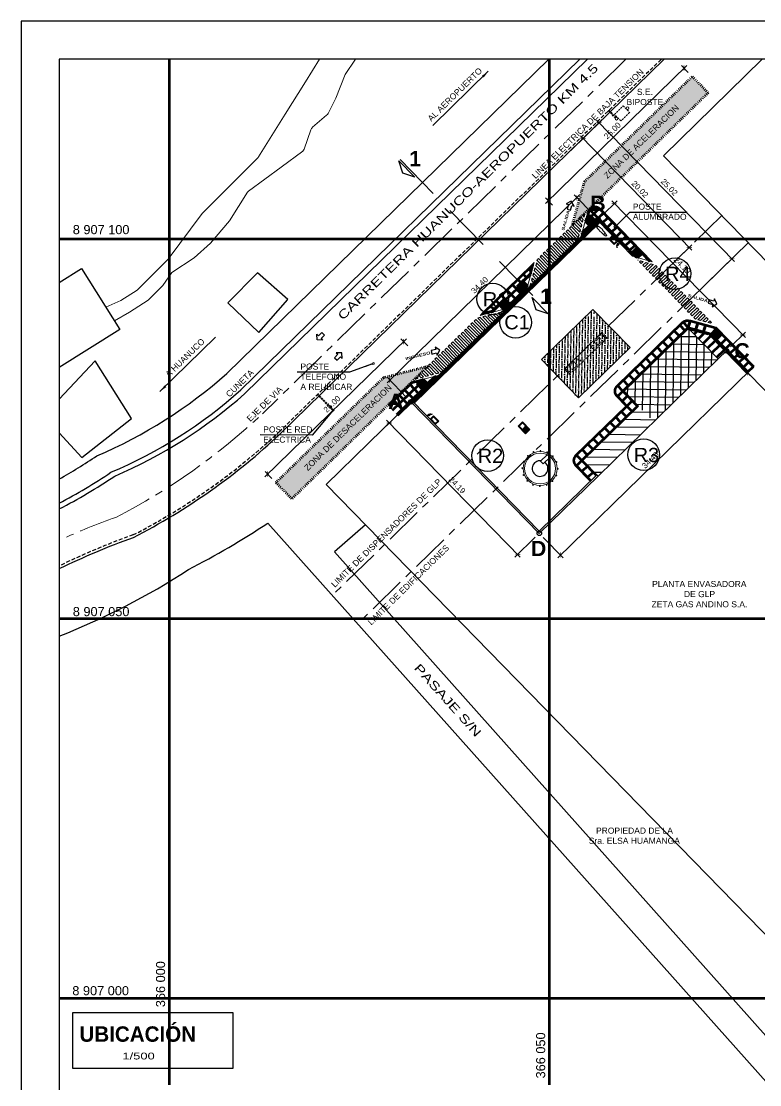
# Model space of a CAD drawing. Header units: millimetres. Extents: x 365981 to 366945, y 8906919 to 8907176.
# Drawn here: x 366303.7 to 366400.9, y 8906988.6 to 8907128.6 of the extents above; entities that cross this region are included whole.
import ezdxf
from ezdxf.enums import TextEntityAlignment as Align

# ---------------------------------------------------------------- set-up
doc = ezdxf.new("R2010")
doc.units = ezdxf.units.MM
for name, pattern in [('CENTER', [2, 1.25, -0.25, 0.25, -0.25]), ('DASHED2', [0.375, 0.25, -0.125]), ('DOT2', [3.175, 0, -3.175]), ('HIDDEN', [0.375, 0.25, -0.125])]:
    doc.linetypes.add(name, pattern=pattern)
for name, color, linetype, lineweight in [('005', 8, 'Continuous', 80), ('02', 2, 'Continuous', 20), ('MURO 2', 4, 'Continuous', 30), ('muro02', 3, 'Continuous', 18)]:
    doc.layers.add(name, color=color, linetype=linetype, lineweight=lineweight)
for name, color, linetype in [('01', 1, 'Continuous'), ('015', 40, 'Continuous'), ('02 texto', 2, 'Continuous'), ('03', 3, 'Continuous'), ('04', 4, 'Continuous'), ('AMBIENTES', 3, 'Continuous'), ('COTAS', 254, 'Continuous'), ('LOCKUP', 7, 'Continuous'), ('PROYECCIONES', 40, 'DASHED2'), ('VERTICES', 3, 'Continuous')]:
    doc.layers.add(name, color=color, linetype=linetype)
doc.styles.add('GRANDE', font='', dxfattribs={"height": 0.3})
doc.styles.add('ROMANS', font='arial.ttf', dxfattribs={"height": 0.2})
doc.styles.get("Standard").update_dxf_attribs({"font": 'arial.ttf'})
doc.styles.add('SUB-TITULOS', font='', dxfattribs={"width": 1.3, "height": 1.5})
doc.styles.add('SWIS721THBT', font='', dxfattribs={"height": 0.75})
doc.styles.add('TITLEINFO', font='arial.ttf', dxfattribs={"height": 0.2})
doc.styles.add('VERTICES', font='sanssb__.ttf')
doc.styles.get('GRANDE').set_extended_font_data('Copperplate Gothic Bold', bold=True)
doc.styles.get('SUB-TITULOS').set_extended_font_data('Arial', bold=True)
doc.styles.get('SWIS721THBT').set_extended_font_data('Swis721 Th BT')
doc.dimstyles.new('COTA UBIC', dxfattribs={"dimscale": 0.5, "dimtxt": 3, "dimasz": 1, "dimexe": 1, "dimexo": 1.5, "dimtad": 1, "dimzin": 4, "dimdsep": 46, "dimtxsty": 'SWIS721THBT', "dimblk1": 'ARCHTICK', "dimblk2": 'ARCHTICK', "dimsah": 1, "dimcen": 2.5, "dimdle": 1, "dimclrt": 3, "dimadec": 0, "dimazin": 0, "dimtfac": 1, "dimtmove": 2, "dimatfit": 0, "dimldrblk": 'ARCHTICK', "dimfxl": 1, "dimtolj": 1, "dimtzin": 0, "dimarcsym": 0})
doc.dimstyles.new('PARAPLANTA100', dxfattribs={"dimscale": 0.1, "dimtxt": 1.25, "dimasz": 1, "dimexe": 1, "dimexo": 1.5, "dimtad": 1, "dimzin": 4, "dimdsep": 46, "dimtxsty": 'ROMANS', "dimblk": 'ARCHTICK', "dimcen": 2.5, "dimdle": 1, "dimclrt": 2, "dimadec": 0, "dimazin": 0, "dimtfac": 1, "dimtmove": 2, "dimatfit": 3, "dimldrblk": 'ARCHTICK', "dimfxl": 1, "dimtolj": 1, "dimtzin": 0, "dimarcsym": 0})
doc.dimstyles.get("Standard").update_dxf_attribs({"dimtxt": 0.18, "dimasz": 0.18, "dimexe": 0.18, "dimexo": 0.0625, "dimgap": 0.09, "dimtad": 0, "dimtih": 1, "dimtoh": 1, "dimdec": 4, "dimzin": 0, "dimdsep": 46, "dimtxsty": 'Standard', "dimcen": 0.09, "dimadec": 0, "dimazin": 0, "dimtfac": 1, "dimtdec": 4, "dimtofl": 0, "dimtmove": 0, "dimatfit": 3, "dimfxl": 1, "dimtolj": 1, "dimtzin": 0, "dimarcsym": 0})
pattern_1 = [(37.5, (139494.54544, 722722.1567), (-0.015748339527, 0.481705942253), [0, -0.38, 0, -0.425, 0, -0.40625]), (7.5, (139494.54544, 722722.1567), (0.442444176317, 0.705536516307), [0, -0.205, 0, -0.3425, 0, -0.13125]), (327.5, (139494.23794, 722722.1567), (0.778535465438, 0.001414763384), [0, -0.125, 0, -0.45, 0, -0.5875]), (317.5, (139494.23794, 722722.1567), (0.751531651143, 0.219418891234), [0, -0.0625, 0, -0.295, 0, -0.3375])]

# ---------------------------------------------------------------- blocks, each defined once
blk = doc.blocks.new('_ArchTick')
at = {"color": 0, "linetype": 'ByBlock', "const_width": 0.15}
blk.add_lwpolyline([(-0.5, -0.5), (0.5, 0.5)], dxfattribs=at)
blk = doc.blocks.new('*D46')
at = {"layer": 'COTAS', "color": 0, "lineweight": -2, "ltscale": 2, "transparency": 16777216}
for p, q in [((366376.02, 8907111.61), (366378, 8907113.54)), ((366391.97, 8907098.51), (366377.29, 8907113.55)), ((366390, 8907097.28), (366391.98, 8907099.21))]:
    blk.add_line(p, q, dxfattribs=at)
at = {"layer": 'Defpoints', "color": 0, "ltscale": 2, "transparency": 16777216}
for p in [(366377.64, 8907113.2), (366375.48, 8907111.09), (366389.46, 8907096.76)]:
    blk.add_point(p, dxfattribs=at)
at = {"layer": 'COTAS', "color": 0, "lineweight": -2, "ltscale": 2, "transparency": 16777216, "xscale": 0.5, "yscale": 0.5, "zscale": 0.5}
for p, rotation in [((366377.64, 8907113.2), 134.2896569517752), ((366391.62, 8907098.87), 314.2896569517752)]:
    blk.add_blockref('_ArchTick', p, dxfattribs=dict(at, rotation=rotation))
at = {"layer": 'COTAS', "color": 3, "ltscale": 2, "transparency": 16777216, "insert": (366385.13, 8907106.51), "char_height": 0.75, "attachment_point": 5, "rotation": 314.2897, "style": 'SWIS721THBT'}
blk.add_mtext('\\A1;20.02', dxfattribs=at)
blk = doc.blocks.new('*D39')
at = {"layer": 'COTAS', "color": 0, "lineweight": -2, "ltscale": 2, "transparency": 16777216}
for p, q in [((366376.02, 8907111.61), (366380.12, 8907115.61)), ((366397.58, 8907096.99), (366379.41, 8907115.62)), ((366393.49, 8907093.7), (366397.59, 8907097.7))]:
    blk.add_line(p, q, dxfattribs=at)
at = {"layer": 'Defpoints', "color": 0, "ltscale": 2, "transparency": 16777216}
for p in [(366379.76, 8907115.26), (366375.48, 8907111.09), (366392.95, 8907093.18)]:
    blk.add_point(p, dxfattribs=at)
at = {"layer": 'COTAS', "color": 0, "lineweight": -2, "ltscale": 2, "transparency": 16777216, "xscale": 0.5, "yscale": 0.5, "zscale": 0.5}
for p, rotation in [((366379.76, 8907115.26), 134.289656952135), ((366397.23, 8907097.35), 314.289656952135)]:
    blk.add_blockref('_ArchTick', p, dxfattribs=dict(at, rotation=rotation))
at = {"layer": 'COTAS', "color": 3, "ltscale": 2, "transparency": 16777216, "insert": (366388.99, 8907106.78), "char_height": 0.75, "attachment_point": 5, "rotation": 314.2897, "style": 'SWIS721THBT'}
blk.add_mtext('\\A1;25.02', dxfattribs=at)
blk = doc.blocks.new('*D40')
at = {"layer": 'COTAS', "color": 0, "lineweight": -2, "ltscale": 2, "transparency": 16777216}
for p, q in [((366372.68, 8907104.65), (366391.29, 8907122.81)), ((366391.49, 8907121.88), (366390.58, 8907122.82)), ((366373.6, 8907104.43), (366372.69, 8907105.36))]:
    blk.add_line(p, q, dxfattribs=at)
at = {"layer": 'Defpoints', "color": 0, "ltscale": 2, "transparency": 16777216}
for p in [(366390.93, 8907122.46), (366392.01, 8907121.35), (366374.12, 8907103.89)]:
    blk.add_point(p, dxfattribs=at)
at = {"layer": 'COTAS', "color": 0, "lineweight": -2, "ltscale": 2, "transparency": 16777216, "xscale": 0.5, "yscale": 0.5, "zscale": 0.5}
for p, rotation in [((366390.93, 8907122.46), 44.28965695500136), ((366373.03, 8907105), 224.2896569550014)]:
    blk.add_blockref('_ArchTick', p, dxfattribs=dict(at, rotation=rotation))
at = {"layer": 'COTAS', "color": 3, "ltscale": 2, "transparency": 16777216, "insert": (366381.5, 8907114.22), "char_height": 0.75, "attachment_point": 5, "rotation": 44.2897, "style": 'SWIS721THBT'}
blk.add_mtext('\\A1;25.00', dxfattribs=at)
blk = doc.blocks.new('*D41')
at = {"layer": 'COTAS', "color": 0, "lineweight": -2, "ltscale": 2, "transparency": 16777216}
for p, q in [((366335.78, 8907068.66), (366354.39, 8907086.81)), ((366354.59, 8907085.89), (366353.68, 8907086.82)), ((366336.7, 8907068.43), (366335.79, 8907069.36))]:
    blk.add_line(p, q, dxfattribs=at)
at = {"layer": 'Defpoints', "color": 0, "ltscale": 2, "transparency": 16777216}
for p in [(366354.03, 8907086.46), (366355.12, 8907085.35), (366337.22, 8907067.89)]:
    blk.add_point(p, dxfattribs=at)
at = {"layer": 'COTAS', "color": 0, "lineweight": -2, "ltscale": 2, "transparency": 16777216, "xscale": 0.5, "yscale": 0.5, "zscale": 0.5}
for p, rotation in [((366354.03, 8907086.46), 44.28965695500136), ((366336.14, 8907069.01), 224.2896569550014)]:
    blk.add_blockref('_ArchTick', p, dxfattribs=dict(at, rotation=rotation))
at = {"layer": 'COTAS', "color": 3, "ltscale": 2, "transparency": 16777216, "insert": (366344.6, 8907078.23), "char_height": 0.75, "attachment_point": 5, "rotation": 44.2897, "style": 'SWIS721THBT'}
blk.add_mtext('\\A1;25.00', dxfattribs=at)
blk = doc.blocks.new('TRANSFEREGLP')
at = {"layer": '01'}
for p, q in [((0.65, 0.3), (0.65, -0.3)), ((0.67, 0.3), (0.67, -0.3)), ((0.7, 0.3), (0.7, -0.3)), ((0.72, 0.3), (0.72, -0.3)), ((0.75, 0.3), (0.75, -0.3)), ((0.78, 0.3), (0.78, -0.3)), ((0.8, 0.3), (0.8, -0.3)), ((0.83, 0.3), (0.83, -0.3)), ((0.85, 0.3), (0.85, -0.3)), ((0.88, 0.3), (0.88, -0.3)), ((0.9, 0.3), (0.9, -0.3)), ((0.93, 0.3), (0.93, -0.3)), ((0.95, 0.3), (0.95, -0.3)), ((0.98, 0.3), (0.98, -0.3)), ((1, 0.3), (1, -0.3)), ((1.03, 0.3), (1.03, -0.3)), ((1.05, 0.3), (1.05, -0.3)), ((1.08, 0.3), (1.08, -0.3)), ((1.1, 0.3), (1.1, -0.3)), ((1.13, 0.3), (1.13, -0.3)), ((1.15, 0.3), (1.15, -0.3)), ((1.18, 0.3), (1.18, -0.3)), ((1.2, 0.3), (1.2, -0.3)), ((1.23, 0.3), (1.23, -0.3))]:
    blk.add_line(p, q, dxfattribs=at)
for points in [[(1.35, 0.4), (-0.05, 0.4), (-0.05, -0.4), (1.35, -0.4)], [(1.3, 0.35), (0, 0.35), (0, -0.35), (1.3, -0.35)], [(1.25, 0.3), (0.05, 0.3), (0.05, -0.3), (1.25, -0.3)]]:
    blk.add_lwpolyline(points, close=True, dxfattribs=at)
blk = doc.blocks.new('*D42')
at = {"layer": 'COTAS', "color": 0, "lineweight": -2, "ltscale": 2, "transparency": 16777216}
for p, q in [((366351.84, 8907081.04), (366377.18, 8907105.76)), ((366379.09, 8907103.09), (366376.48, 8907105.77)), ((366354.47, 8907079.06), (366351.85, 8907081.75))]:
    blk.add_line(p, q, dxfattribs=at)
at = {"layer": 'Defpoints', "color": 0, "ltscale": 2, "transparency": 16777216}
for p in [(366376.82, 8907105.41), (366379.62, 8907102.55), (366354.99, 8907078.52)]:
    blk.add_point(p, dxfattribs=at)
at = {"layer": 'COTAS', "color": 0, "lineweight": -2, "ltscale": 2, "transparency": 16777216, "xscale": 0.5, "yscale": 0.5, "zscale": 0.5}
for p, rotation in [((366376.82, 8907105.41), 44.28965694932911), ((366352.2, 8907081.39), 224.2896569493291)]:
    blk.add_blockref('_ArchTick', p, dxfattribs=dict(at, rotation=rotation))
at = {"layer": 'COTAS', "color": 3, "ltscale": 2, "transparency": 16777216, "insert": (366364.03, 8907093.89), "char_height": 0.75, "attachment_point": 5, "rotation": 44.2897, "style": 'SWIS721THBT'}
blk.add_mtext('\\A1;34.40', dxfattribs=at)
blk = doc.blocks.new('*D43')
at = {"layer": 'COTAS', "color": 0, "lineweight": -2, "ltscale": 2, "transparency": 16777216}
for p, q in [((366380.15, 8907103.07), (366382.12, 8907104.99)), ((366381.42, 8907105), (366399.01, 8907086.97)), ((366397.05, 8907085.76), (366399.01, 8907087.68))]:
    blk.add_line(p, q, dxfattribs=at)
at = {"layer": 'Defpoints', "color": 0, "ltscale": 2, "transparency": 16777216}
for p in [(366379.62, 8907102.55), (366398.66, 8907087.33), (366396.51, 8907085.23)]:
    blk.add_point(p, dxfattribs=at)
at = {"layer": 'COTAS', "color": 0, "lineweight": -2, "ltscale": 2, "transparency": 16777216, "xscale": 0.5, "yscale": 0.5, "zscale": 0.5}
for p, rotation in [((366381.77, 8907104.64), 134.2896569620756), ((366398.66, 8907087.33), 314.2896569620756)]:
    blk.add_blockref('_ArchTick', p, dxfattribs=dict(at, rotation=rotation))
at = {"layer": 'COTAS', "color": 3, "ltscale": 2, "transparency": 16777216, "insert": (366390.7, 8907096.47), "char_height": 0.75, "attachment_point": 5, "rotation": 314.2897, "style": 'SWIS721THBT'}
blk.add_mtext('\\A1;24.19', dxfattribs=at)
blk = doc.blocks.new('*D44')
at = {"layer": 'COTAS', "color": 0, "lineweight": -2, "ltscale": 2, "transparency": 16777216}
for p, q in [((366354.45, 8907078), (366351.77, 8907075.38)), ((366351.78, 8907076.09), (366369.37, 8907058.06)), ((366371.35, 8907060.69), (366368.66, 8907058.07))]:
    blk.add_line(p, q, dxfattribs=at)
at = {"layer": 'Defpoints', "color": 0, "ltscale": 2, "transparency": 16777216}
for p in [(366354.99, 8907078.52), (366371.88, 8907061.21), (366369.02, 8907058.42)]:
    blk.add_point(p, dxfattribs=at)
at = {"layer": 'COTAS', "color": 0, "lineweight": -2, "ltscale": 2, "transparency": 16777216, "xscale": 0.5, "yscale": 0.5, "zscale": 0.5}
for p, rotation in [((366352.13, 8907075.73), 134.2896569435139), ((366369.02, 8907058.42), 314.2896569435139)]:
    blk.add_blockref('_ArchTick', p, dxfattribs=dict(at, rotation=rotation))
at = {"layer": 'COTAS', "color": 3, "ltscale": 2, "transparency": 16777216, "insert": (366361.07, 8907067.55), "char_height": 0.75, "attachment_point": 5, "rotation": 314.2897, "style": 'SWIS721THBT'}
blk.add_mtext('\\A1;24.19', dxfattribs=at)
blk = doc.blocks.new('*D45')
at = {"layer": 'COTAS', "color": 0, "lineweight": -2, "ltscale": 2, "transparency": 16777216}
for p, q in [((366397.03, 8907084.7), (366399.65, 8907082.01)), ((366374.32, 8907058), (366399.66, 8907082.72)), ((366372.41, 8907060.67), (366375.02, 8907057.99))]:
    blk.add_line(p, q, dxfattribs=at)
at = {"layer": 'Defpoints', "color": 0, "ltscale": 2, "transparency": 16777216}
for p in [(366396.51, 8907085.23), (366399.3, 8907082.37), (366371.88, 8907061.21)]:
    blk.add_point(p, dxfattribs=at)
at = {"layer": 'COTAS', "color": 0, "lineweight": -2, "ltscale": 2, "transparency": 16777216, "xscale": 0.5, "yscale": 0.5, "zscale": 0.5}
for p, rotation in [((366399.3, 8907082.37), 44.28965695100803), ((366374.68, 8907058.35), 224.2896569510081)]:
    blk.add_blockref('_ArchTick', p, dxfattribs=dict(at, rotation=rotation))
at = {"layer": 'COTAS', "color": 3, "ltscale": 2, "transparency": 16777216, "insert": (366386.51, 8907070.85), "char_height": 0.75, "attachment_point": 5, "rotation": 44.2897, "style": 'SWIS721THBT'}
blk.add_mtext('\\A1;34.40', dxfattribs=at)

msp = doc.modelspace()

# ---------------------------------------------------------------- hatches: boundary and pattern name
at = {"layer": '005', "ltscale": 2}
h = msp.add_hatch(dxfattribs=at)
h.set_pattern_fill('AR-SAND', color=256, scale=0.25)
h.set_pattern_definition(pattern_1)
h.paths.add_polyline_path([(366394.109, 8907119.2), (366392.014, 8907121.347), (366377.838, 8907107.518), (366376.214, 8907101.742)])
at = {"layer": '005'}
h = msp.add_hatch(dxfattribs=at)
h.set_pattern_fill('_USER', color=256, scale=0.2, angle=-45.71034, pattern_type=0)
h.set_pattern_definition([(314.289657, (367736.45328, 8907846.1163), (0.14316376, 0.139657215), [])])
h.paths.add_polyline_path([(366379.755, 8907102.194), (366379.615, 8907102.337), (366355.238, 8907078.557), (366355.378, 8907078.414)])
at = {"layer": '005', "ltscale": 2}
h = msp.add_hatch(dxfattribs=at)
h.set_pattern_fill('AR-SAND', color=256, scale=0.25)
h.set_pattern_definition(pattern_1)
h.paths.add_polyline_path([(366357.21, 8907083.205), (366351.396, 8907081.724), (366337.22, 8907067.895), (366339.315, 8907065.747)])
at = {"layer": '015', "ltscale": 4}
h = msp.add_hatch(dxfattribs=at)
h.set_pattern_fill('ANSI36', color=256, scale=3, angle=224.03876, style=0)
h.set_pattern_definition([(269.0387633063, (5892566.4179, 2865492.42896), (0.363938005065, -0.662448632703), [0.9375, -0.1875, 0, -0.1875])])
h.paths.add_polyline_path([(366378.935, 8907090.678), (366372.142, 8907084.11), (366377.008, 8907079.078), (366383.801, 8907085.646)])
at = {"layer": '015', "ltscale": 2}
h = msp.add_hatch(dxfattribs=at)
h.set_pattern_fill('_USER', color=256, angle=179.28966, pattern_type=0)
h.set_pattern_definition([(179.28965695, (5918655.1715, 2889865.4476), (-0.01239750743, -0.99992314795), [])])
h.paths.add_polyline_path([(366395.436, 8907084.186), (366391.525, 8907088.194), (366383.04, 8907079.916), (366384.96, 8907077.948), (366377.623, 8907070.79), (366379.613, 8907068.75)])
h = msp.add_hatch(dxfattribs=at)
h.set_pattern_fill('_USER', color=256, angle=89.28966, pattern_type=0)
h.set_pattern_definition([(89.28965695, (139493.589, 722734.6785), (-0.99992314795, 0.01239750743), [])])
h.paths.add_polyline_path([(366383.04, 8907079.916), (366386.95, 8907075.908), (366395.436, 8907084.186), (366391.525, 8907088.194)])

# ---------------------------------------------------------------- linework, layer by layer
at = {"color": 2}
msp.add_lwpolyline([(366600.707, 8907128.622), (366303.707, 8907128.622), (366303.707, 8906918.622), (366600.707, 8906918.622)], close=True, dxfattribs=at)
at = {"color": 5}
msp.add_lwpolyline([(366595.707, 8907123.622), (366308.707, 8907123.622), (366308.707, 8906923.622), (366595.707, 8906923.622)], close=True, dxfattribs=at)
at = {"layer": '005', "color": 8}
for p, q in [((366323.179, 8907123.622), (366323.179, 8906988.622)), ((366373.179, 8907123.622), (366373.179, 8906988.622)), ((366308.707, 8907100), (366510.318, 8907100)), ((366308.707, 8907050), (366510.318, 8907050)), ((366308.707, 8907000), (366510.318, 8907000))]:
    msp.add_line(p, q, dxfattribs=at)
at = {"layer": '005'}
for p, q in [((366379.62, 8907102.69), (366378.503, 8907103.836)), ((366377.928, 8907102.297), (366378.574, 8907103.067)), ((366378.574, 8907103.067), (366377.982, 8907102.49)), ((366378.644, 8907101.85), (366378.057, 8907102.451)), ((366378.722, 8907101.912), (366378.122, 8907102.528)), ((366378.801, 8907101.975), (366378.186, 8907102.605)), ((366378.313, 8907102.813), (366378.207, 8907102.921)), ((366378.879, 8907102.038), (366378.251, 8907102.682)), ((366378.958, 8907102.1), (366378.316, 8907102.759)), ((366379.036, 8907102.163), (366378.38, 8907102.836)), ((366379.115, 8907102.226), (366378.445, 8907102.913)), ((366379.194, 8907102.288), (366378.509, 8907102.99)), ((366379.272, 8907102.351), (366378.574, 8907103.067)), ((366379.62, 8907102.69), (366380.336, 8907103.389)), ((366380.213, 8907102.082), (366380.929, 8907102.78)), ((366378.487, 8907101.724), (366377.495, 8907100.757)), ((366377.928, 8907102.297), (366378.487, 8907101.724)), ((366378.565, 8907101.787), (366377.993, 8907102.374)), ((366378.487, 8907101.724), (366379.272, 8907102.351)), ((366380.807, 8907101.473), (366381.523, 8907102.172)), ((366381.4, 8907100.865), (366382.116, 8907101.563)), ((366381.994, 8907100.256), (366382.71, 8907100.955)), ((366382.588, 8907099.648), (366383.303, 8907100.346)), ((366382.588, 8907099.648), (366383.303, 8907100.346)), ((366383.181, 8907099.04), (366383.897, 8907099.738)), ((366383.775, 8907098.431), (366384.49, 8907099.129)), ((366384.775, 8907098.838), (366384.059, 8907098.14)), ((366384.837, 8907098.76), (366384.136, 8907098.075)), ((366384.9, 8907098.681), (366384.213, 8907098.011)), ((366384.963, 8907098.602), (366384.29, 8907097.946)), ((366385.025, 8907098.524), (366384.367, 8907097.881)), ((366385.088, 8907098.445), (366384.444, 8907097.817)), ((366385.151, 8907098.367), (366384.521, 8907097.752)), ((366385.213, 8907098.288), (366384.598, 8907097.688)), ((366385.276, 8907098.21), (366384.675, 8907097.623)), ((366385.401, 8907098.053), (366384.775, 8907098.838)), ((366384.829, 8907097.494), (366384.059, 8907098.14)), ((366385.339, 8907098.131), (366384.752, 8907097.558)), ((366384.829, 8907097.494), (366385.401, 8907098.053)), ((366385.404, 8907098.05), (366386.372, 8907097.058)), ((366368.992, 8907093.72), (366370.824, 8907095.507)), ((366370.781, 8907095.725), (366370.492, 8907096.021)), ((366369.778, 8907094.347), (366368.992, 8907093.72)), ((366369.479, 8907094.195), (366369.06, 8907094.625)), ((366370.013, 8907093.389), (366369.385, 8907094.033)), ((366370.078, 8907093.466), (366369.464, 8907094.096)), ((366370.143, 8907093.543), (366369.542, 8907094.159)), ((366370.207, 8907093.62), (366369.621, 8907094.221)), ((366370.272, 8907093.697), (366369.699, 8907094.284)), ((366370.195, 8907094.893), (366369.776, 8907095.323)), ((366369.778, 8907094.347), (366370.77, 8907095.314)), ((366369.778, 8907094.347), (366370.336, 8907093.774)), ((366368.746, 8907092.083), (366367.629, 8907093.228)), ((366369.462, 8907092.781), (366368.345, 8907093.926)), ((366369.69, 8907093.004), (366368.992, 8907093.72)), ((366369.755, 8907093.081), (366369.071, 8907093.783)), ((366369.82, 8907093.158), (366369.149, 8907093.845)), ((366369.884, 8907093.235), (366369.228, 8907093.908)), ((366369.949, 8907093.312), (366369.306, 8907093.971)), ((366370.336, 8907093.774), (366369.69, 8907093.004)), ((366367.271, 8907092.04), (366365.439, 8907090.254)), ((366366.625, 8907091.271), (366365.633, 8907090.303)), ((366366.616, 8907091.402), (366366.197, 8907091.831)), ((366366.625, 8907091.271), (366367.271, 8907092.04)), ((366366.625, 8907091.271), (366367.183, 8907090.698)), ((366367.262, 8907090.761), (366366.689, 8907091.348)), ((366367.34, 8907090.823), (366366.754, 8907091.425)), ((366367.419, 8907090.886), (366366.818, 8907091.502)), ((366367.497, 8907090.949), (366366.883, 8907091.579)), ((366368.03, 8907091.384), (366366.913, 8907092.53)), ((366367.576, 8907091.011), (366366.948, 8907091.656)), ((366367.655, 8907091.074), (366367.012, 8907091.733)), ((366367.733, 8907091.137), (366367.077, 8907091.81)), ((366367.812, 8907091.199), (366367.141, 8907091.887)), ((366367.183, 8907090.698), (366367.969, 8907091.325)), ((366367.89, 8907091.262), (366367.206, 8907091.963)), ((366367.969, 8907091.325), (366367.271, 8907092.04)), ((366365.9, 8907090.704), (366365.481, 8907091.133)), ((366391.066, 8907087.886), (366390.368, 8907088.602)), ((366391.497, 8907088.306), (366390.799, 8907089.022)), ((366391.497, 8907088.306), (366391.752, 8907089.199)), ((366391.752, 8907089.199), (366391.497, 8907088.306)), ((366392.495, 8907088.024), (366392.75, 8907088.916)), ((366392.75, 8907088.916), (366392.495, 8907088.024)), ((366393.493, 8907087.742), (366393.748, 8907088.634)), ((366393.748, 8907088.634), (366393.493, 8907087.742)), ((366389.581, 8907086.437), (366388.883, 8907087.153)), ((366390.323, 8907087.161), (366389.625, 8907087.877)), ((366391.497, 8907088.306), (366394.471, 8907087.466)), ((366391.525, 8907088.194), (366391.525, 8907088.194)), ((366391.525, 8907088.194), (366394.129, 8907087.458)), ((366391.669, 8907088.047), (366391.754, 8907088.13)), ((366392.262, 8907087.439), (366392.697, 8907087.863)), ((366392.856, 8907086.83), (366393.641, 8907087.596)), ((366393.45, 8907086.222), (366394.416, 8907087.165)), ((366395.134, 8907088.075), (366394.49, 8907087.447)), ((366394.562, 8907087.516), (366395.188, 8907086.731)), ((366394.624, 8907087.438), (366395.211, 8907088.01)), ((366394.687, 8907087.359), (366395.288, 8907087.946)), ((366394.75, 8907087.281), (366395.365, 8907087.881)), ((366394.812, 8907087.202), (366395.442, 8907087.817)), ((366394.875, 8907087.124), (366395.519, 8907087.752)), ((366395.134, 8907088.075), (366394.909, 8907088.306)), ((366394.938, 8907087.045), (366395.596, 8907087.687)), ((366395, 8907086.966), (366395.673, 8907087.623)), ((366395.063, 8907086.888), (366395.75, 8907087.558)), ((366395.126, 8907086.809), (366395.827, 8907087.494)), ((366395.134, 8907088.075), (366395.904, 8907087.429)), ((366395.188, 8907086.731), (366395.904, 8907087.429)), ((366388.096, 8907084.988), (366387.398, 8907085.704)), ((366388.838, 8907085.713), (366388.14, 8907086.429)), ((366394.043, 8907085.613), (366395.009, 8907086.556)), ((366394.637, 8907085.005), (366395.603, 8907085.948)), ((366395.782, 8907086.122), (366396.498, 8907086.821)), ((366396.376, 8907085.514), (366397.091, 8907086.212)), ((366396.969, 8907084.905), (366397.685, 8907085.604)), ((366386.611, 8907083.54), (366385.913, 8907084.256)), ((366387.353, 8907084.264), (366386.655, 8907084.98)), ((366395.23, 8907084.397), (366396.197, 8907085.339)), ((366397.563, 8907084.297), (366398.278, 8907084.995)), ((366398.156, 8907083.688), (366398.872, 8907084.387)), ((366385.126, 8907082.091), (366384.427, 8907082.807)), ((366385.868, 8907082.815), (366385.17, 8907083.531)), ((366398.75, 8907083.08), (366399.466, 8907083.778)), ((366399.343, 8907082.472), (366400.059, 8907083.17)), ((366356.613, 8907081.505), (366355.828, 8907080.878)), ((366355.828, 8907080.878), (366356.42, 8907081.455)), ((366357.107, 8907080.855), (366356.535, 8907081.442)), ((366356.613, 8907081.505), (366357.172, 8907080.932)), ((366356.82, 8907080.449), (366358.18, 8907081.775)), ((366357.172, 8907080.932), (366358.164, 8907081.9)), ((366384.383, 8907081.367), (366383.685, 8907082.083)), ((366355.275, 8907078.942), (366354.158, 8907080.087)), ((366355.991, 8907079.64), (366354.873, 8907080.785)), ((366356.526, 8907080.162), (366355.828, 8907080.878)), ((366356.008, 8907081.054), (366355.857, 8907081.209)), ((366356.591, 8907080.239), (366355.906, 8907080.941)), ((366356.655, 8907080.316), (366355.985, 8907081.003)), ((366356.72, 8907080.393), (366356.063, 8907081.066)), ((366356.784, 8907080.47), (366356.142, 8907081.129)), ((366356.849, 8907080.547), (366356.221, 8907081.191)), ((366356.914, 8907080.624), (366356.299, 8907081.254)), ((366356.978, 8907080.701), (366356.378, 8907081.317)), ((366357.043, 8907080.778), (366356.456, 8907081.379)), ((366357.172, 8907080.932), (366356.526, 8907080.162)), ((366382.898, 8907079.918), (366382.2, 8907080.634)), ((366383.641, 8907080.642), (366382.942, 8907081.358)), ((366353.843, 8907077.545), (366352.726, 8907078.69)), ((366354.559, 8907078.243), (366353.442, 8907079.389)), ((366382.898, 8907079.918), (366382.182, 8907079.22)), ((366383.509, 8907079.292), (366382.793, 8907078.593)), ((366384.12, 8907078.665), (366383.404, 8907077.967)), ((366383.367, 8907076.534), (366382.669, 8907077.249)), ((366384.103, 8907077.251), (366383.404, 8907077.967)), ((366381.896, 8907075.098), (366381.197, 8907075.814)), ((366382.631, 8907075.816), (366381.933, 8907076.532)), ((366381.16, 8907074.381), (366380.462, 8907075.096)), ((366379.688, 8907072.945), (366378.99, 8907073.661)), ((366380.424, 8907073.663), (366379.726, 8907074.379)), ((366378.217, 8907071.51), (366377.519, 8907072.226)), ((366378.953, 8907072.227), (366378.254, 8907072.943)), ((366377.481, 8907070.792), (366376.765, 8907070.094)), ((366377.481, 8907070.792), (366376.783, 8907071.508)), ((366378.219, 8907070.036), (366377.503, 8907069.338)), ((366378.957, 8907069.28), (366378.241, 8907068.582))]:
    msp.add_line(p, q, dxfattribs=at)
at = {"layer": '005', "linetype": 'DOT2', "ltscale": 0.05}
for points in [[(366392.014, 8907121.347), (366394.109, 8907119.2), (366376.214, 8907101.742), (366377.838, 8907107.518), (366392.014, 8907121.347)], [(366337.22, 8907067.895), (366351.396, 8907081.724), (366357.21, 8907083.205), (366339.315, 8907065.747), (366337.22, 8907067.895)]]:
    msp.add_lwpolyline(points, dxfattribs=at)
at = {"layer": '005'}
for points in [[(366386.564, 8907097.003), (366379.847, 8907103.89, 0.4142136), (366378.574, 8907103.905), (366378.45, 8907103.784), (366378.125, 8907102.629)], [(366378.686, 8907068.125), (366376.696, 8907070.165, -0.4142136), (366376.711, 8907071.438), (366383.404, 8907077.967), (366382.113, 8907079.291, -0.4142136), (366382.128, 8907080.564), (366390.698, 8907088.924, -0.2682782), (366391.765, 8907089.195), (366395.102, 8907088.252), (366400.09, 8907083.138)]]:
    msp.add_lwpolyline(points, format="xyb", dxfattribs=at)
for points in [[(366378.714, 8907102.924), (366379.777, 8907103.961)], [(366377.441, 8907100.564), (366379.62, 8907102.69), (366384.636, 8907097.548)], [(366365.582, 8907090.393), (366364.419, 8907090.097), (366371.006, 8907096.522), (366370.681, 8907095.367)], [(366367.41, 8907091.897), (366369.132, 8907093.577)], [(366370.282, 8907093.581), (366367.63, 8907090.994)], [(366391.497, 8907088.306), (366382.898, 8907079.918), (366384.818, 8907077.95), (366377.481, 8907070.792), (366379.402, 8907068.824)], [(366399.374, 8907082.44), (366394.471, 8907087.466)], [(366353.131, 8907076.85), (366358.358, 8907081.949)], [(366356.276, 8907081.316), (366355.114, 8907081.019), (366352.014, 8907077.996)], [(366352.572, 8907077.423), (366355.967, 8907080.735)]]:
    msp.add_lwpolyline(points, dxfattribs=at)
msp.add_lwpolyline([(366355.378, 8907078.414), (366379.755, 8907102.194), (366379.615, 8907102.337), (366355.238, 8907078.557)], close=True, dxfattribs=at)
at = {"layer": '015', "linetype": 'HIDDEN', "ltscale": 2}
msp.add_line((366387.91, 8907123.602), (366337.71, 8907074.631), dxfattribs=at)
at = {"layer": '015', "linetype": 'HIDDEN'}
for points in [[(366381.903, 8907115.881), (366380.973, 8907116.835), (366381.045, 8907116.905), (366381.976, 8907115.952)], [(366344.624, 8907077.471), (366342.672, 8907079.472), (366342.745, 8907079.543), (366344.697, 8907077.542)]]:
    msp.add_lwpolyline(points, dxfattribs=at)
msp.add_lwpolyline([(366382.619, 8907115.506), (366381.781, 8907116.365), (366382.926, 8907117.483), (366383.764, 8907116.624)], close=True, dxfattribs=at)
at = {"layer": '015'}
for points in [[(366377.395, 8907101.509), (366377.488, 8907101.842), (366376.917, 8907102.428), (366376.702, 8907102.219)], [(366377.582, 8907102.176), (366377.676, 8907102.509), (366377.346, 8907102.847), (366377.132, 8907102.638)], [(366377.77, 8907102.843), (366377.864, 8907103.176), (366377.776, 8907103.266), (366377.561, 8907103.057)], [(366376.671, 8907099.673), (366376.885, 8907099.883), (366375.628, 8907101.171), (366375.414, 8907100.962)], [(366377.019, 8907100.175), (366377.113, 8907100.509), (366376.058, 8907101.59), (366375.843, 8907101.381)], [(366377.207, 8907100.842), (366377.301, 8907101.176), (366376.487, 8907102.009), (366376.273, 8907101.8)], [(366375.382, 8907098.417), (366375.597, 8907098.626), (366374.34, 8907099.915), (366374.125, 8907099.705)], [(366375.812, 8907098.836), (366376.026, 8907099.045), (366374.769, 8907100.334), (366374.555, 8907100.124)], [(366376.241, 8907099.255), (366376.456, 8907099.464), (366375.199, 8907100.752), (366374.984, 8907100.543)], [(366373.664, 8907096.741), (366373.879, 8907096.95), (366372.622, 8907098.239), (366372.407, 8907098.029)], [(366374.094, 8907097.16), (366374.308, 8907097.369), (366373.051, 8907098.658), (366372.837, 8907098.448)], [(366374.523, 8907097.579), (366374.738, 8907097.788), (366373.481, 8907099.077), (366373.266, 8907098.867)], [(366374.953, 8907097.998), (366375.167, 8907098.207), (366373.91, 8907099.496), (366373.696, 8907099.286)], [(366372.376, 8907095.484), (366372.59, 8907095.693), (366371.502, 8907096.809), (366371.408, 8907096.476)], [(366373.235, 8907096.322), (366373.449, 8907096.531), (366372.192, 8907097.82), (366371.978, 8907097.61)], [(366384.888, 8907097.165), (366384.879, 8907097.156), (366384.863, 8907097.172), (366384.863, 8907097.172)], [(366385.555, 8907096.977), (366385.298, 8907096.727), (366385.088, 8907096.941), (366385.221, 8907097.071)], [(366386.221, 8907096.789), (366385.717, 8907096.297), (366385.507, 8907096.512), (366385.888, 8907096.883)], [(366371.517, 8907094.646), (366371.731, 8907094.855), (366371.127, 8907095.475), (366371.033, 8907095.142)], [(366371.946, 8907095.065), (366372.161, 8907095.274), (366371.314, 8907096.142), (366371.22, 8907095.809)], [(366386.887, 8907096.6), (366386.136, 8907095.868), (366385.926, 8907096.082), (366386.554, 8907096.695)], [(366387.414, 8907096.276), (366386.555, 8907095.438), (366386.345, 8907095.653), (366387.204, 8907096.491)], [(366387.833, 8907095.846), (366386.974, 8907095.009), (366386.764, 8907095.223), (366387.623, 8907096.061)], [(366388.252, 8907095.417), (366387.393, 8907094.579), (366387.183, 8907094.794), (366388.042, 8907095.632)], [(366370.658, 8907093.808), (366370.872, 8907094.017), (366370.751, 8907094.141), (366370.658, 8907093.808)], [(366371.087, 8907094.227), (366371.302, 8907094.436), (366370.94, 8907094.807), (366370.845, 8907094.475)], [(366388.671, 8907094.988), (366387.812, 8907094.15), (366387.602, 8907094.364), (366388.461, 8907095.202)], [(366389.09, 8907094.558), (366388.231, 8907093.72), (366388.021, 8907093.935), (366388.88, 8907094.773)], [(366389.509, 8907094.129), (366388.65, 8907093.291), (366388.44, 8907093.505), (366389.299, 8907094.343)], [(366389.927, 8907093.699), (366389.068, 8907092.861), (366388.859, 8907093.076), (366389.718, 8907093.914)], [(366390.346, 8907093.27), (366389.487, 8907092.432), (366389.278, 8907092.646), (366390.137, 8907093.484)], [(366390.765, 8907092.84), (366389.906, 8907092.002), (366389.697, 8907092.217), (366390.556, 8907093.055)], [(366391.184, 8907092.411), (366390.325, 8907091.573), (366390.116, 8907091.787), (366390.975, 8907092.625)], [(366391.603, 8907091.981), (366390.744, 8907091.143), (366390.535, 8907091.358), (366391.394, 8907092.196)], [(366392.022, 8907091.552), (366391.163, 8907090.714), (366390.954, 8907090.928), (366391.813, 8907091.766)], [(366392.441, 8907091.122), (366391.582, 8907090.284), (366391.373, 8907090.499), (366392.232, 8907091.337)], [(366365.853, 8907089.121), (366366.068, 8907089.33), (366365.463, 8907089.95), (366365.127, 8907089.865)], [(366366.282, 8907089.54), (366366.497, 8907089.749), (366366.134, 8907090.121), (366365.799, 8907090.036)], [(366366.712, 8907089.959), (366366.927, 8907090.168), (366366.806, 8907090.292), (366366.47, 8907090.207)], [(366392.86, 8907090.693), (366392.001, 8907089.855), (366391.792, 8907090.069), (366392.651, 8907090.907)], [(366393.279, 8907090.263), (366392.42, 8907089.425), (366392.211, 8907089.64), (366393.07, 8907090.478)], [(366393.698, 8907089.834), (366393.087, 8907089.237), (366392.753, 8907089.331), (366393.489, 8907090.048)], [(366363.705, 8907087.026), (366363.92, 8907087.235), (366362.663, 8907088.524), (366362.449, 8907088.314)], [(366364.135, 8907087.445), (366364.35, 8907087.654), (366363.093, 8907088.943), (366362.878, 8907088.733)], [(366364.564, 8907087.864), (366364.779, 8907088.073), (366363.522, 8907089.362), (366363.308, 8907089.152)], [(366364.994, 8907088.283), (366365.209, 8907088.492), (366364.12, 8907089.608), (366363.784, 8907089.523)], [(366365.423, 8907088.702), (366365.638, 8907088.911), (366364.792, 8907089.779), (366364.456, 8907089.694)], [(366394.117, 8907089.404), (366393.753, 8907089.049), (366393.42, 8907089.143), (366393.908, 8907089.619)], [(366394.536, 8907088.975), (366394.419, 8907088.86), (366394.086, 8907088.954), (366394.327, 8907089.189)], [(366362.417, 8907085.769), (366362.632, 8907085.979), (366361.375, 8907087.267), (366361.16, 8907087.058)], [(366362.846, 8907086.188), (366363.061, 8907086.397), (366361.804, 8907087.686), (366361.59, 8907087.476)], [(366363.276, 8907086.607), (366363.491, 8907086.816), (366362.234, 8907088.105), (366362.019, 8907087.895)], [(366361.128, 8907084.512), (366361.343, 8907084.722), (366360.086, 8907086.01), (366359.872, 8907085.801)], [(366361.558, 8907084.931), (366361.773, 8907085.141), (366360.516, 8907086.429), (366360.301, 8907086.22)], [(366361.987, 8907085.35), (366362.202, 8907085.56), (366360.945, 8907086.848), (366360.731, 8907086.639)], [(366359.411, 8907082.836), (366359.625, 8907083.046), (366358.368, 8907084.334), (366358.154, 8907084.125)], [(366359.84, 8907083.255), (366360.055, 8907083.465), (366358.798, 8907084.753), (366358.583, 8907084.544)], [(366360.27, 8907083.674), (366360.484, 8907083.884), (366359.227, 8907085.172), (366359.013, 8907084.963)], [(366360.699, 8907084.093), (366360.914, 8907084.303), (366359.657, 8907085.591), (366359.442, 8907085.382)], [(366357.638, 8907082.075), (366357.974, 8907082.161), (366357.08, 8907083.077), (366356.865, 8907082.868)], [(366358.31, 8907082.246), (366358.645, 8907082.332), (366357.509, 8907083.496), (366357.295, 8907083.287)], [(366358.981, 8907082.417), (366359.196, 8907082.627), (366357.939, 8907083.915), (366357.724, 8907083.706)], [(366355.624, 8907081.562), (366355.96, 8907081.648), (366355.791, 8907081.82), (366355.577, 8907081.611)], [(366356.295, 8907081.733), (366356.631, 8907081.819), (366356.221, 8907082.239), (366356.006, 8907082.03)], [(366356.967, 8907081.904), (366357.303, 8907081.99), (366356.65, 8907082.658), (366356.436, 8907082.449)]]:
    msp.add_lwpolyline(points, close=True, dxfattribs=at)
msp.add_lwpolyline([(366372.805, 8907095.903), (366371.596, 8907097.143), (366371.632, 8907097.273), (366371.763, 8907097.401), (366373.02, 8907096.112), (366372.805, 8907095.903)], dxfattribs=at)
at = {"layer": '015', "linetype": 'HIDDEN', "ltscale": 2}
msp.add_lwpolyline([(366308.707, 8907056.916, -0.0272495), (366318.408, 8907060.994, 0.0705759), (366337.71, 8907074.631)], format="xyb", dxfattribs=at)
at = {"layer": '015', "ltscale": 0.02}
msp.add_lwpolyline([(366372.922, 8907071.551), (366372.061, 8907070.718), (366372.408, 8907070.358), (366373.342, 8907071.261, 0.0629154)], format="xyb", close=True, dxfattribs=at)
at = {"layer": '015'}
for centre in [(366382.242, 8907099.29), (366357.312, 8907076.786)]:
    msp.add_circle(centre, 0.1, dxfattribs=at)
at = {"layer": '015', "ltscale": 0.02}
msp.add_arc((366371.988, 8907069.743), 1.035, 82.94291, 52.37185, dxfattribs=at)
at = {"layer": '015'}
for points in [[(366382.242, 8907099.29), (366382.271, 8907099.099), (366382.059, 8907099.111), (366382.128, 8907098.843), (366382.064, 8907098.837)], [(366357.312, 8907076.786), (366357.501, 8907076.752), (366357.495, 8907076.964), (366357.761, 8907076.889), (366357.769, 8907076.952)]]:
    msp.add_spline(points, degree=3, dxfattribs=at)
at = {"layer": '02', "linetype": 'CENTER', "ltscale": 4}
for p, q in [((366383.283, 8907123.622), (366335.444, 8907076.954)), ((366395.903, 8907103.04), (366344.653, 8907053.045)), ((366399.394, 8907099.461), (366347.984, 8907049.31))]:
    msp.add_line(p, q, dxfattribs=at)
at = {"layer": '02'}
for p, q in [((366379.255, 8907101.775), (366379.355, 8907101.873)), ((366379.499, 8907101.525), (366379.255, 8907101.775)), ((366379.599, 8907101.622), (366379.355, 8907101.873)), ((366379.599, 8907101.622), (366379.499, 8907101.525)), ((366380.557, 8907100.741), (366380.357, 8907100.545)), ((366380.751, 8907100.441), (366380.651, 8907100.344))]:
    msp.add_line(p, q, dxfattribs=at)
for points in [[(366314.829, 8907090.974), (366316.812, 8907091.844), (366318.973, 8907093.241), (366323.042, 8907097.305), (366327.509, 8907103.316), (366334.817, 8907110.617, 0.0572648), (366334.931, 8907110.76), (366338.443, 8907116.398), (366341.1, 8907120.662), (366342.944, 8907123.622)], [(366315.959, 8907089.177), (366317.965, 8907090.309), (366320.396, 8907091.928), (366322.32, 8907093.85), (366323.535, 8907095.57), (366326.473, 8907097.493), (366328.6, 8907099.415), (366331.132, 8907102.349), (366333.496, 8907106.127, -0.0943766), (366333.623, 8907106.264), (366337.918, 8907109.431), (366340.759, 8907111.526, 0.1525601), (366340.936, 8907111.766), (366341.813, 8907114.33, -0.1339934), (366342.05, 8907114.678), (366343.894, 8907116.257, 0.0952231), (366344.082, 8907116.493), (366345.125, 8907118.482), (366346.341, 8907121.618), (366347.696, 8907123.622)], [(366384.443, 8907097.603), (366386.757, 8907096.949), (366379.918, 8907103.959, 0.4142136), (366378.504, 8907103.977), (366378.361, 8907103.837), (366377.386, 8907100.372), (366379.618, 8907102.549), (366384.443, 8907097.603)], [(366378.614, 8907068.055), (366376.624, 8907070.096, -0.4142136), (366376.642, 8907071.51), (366383.263, 8907077.969), (366382.041, 8907079.221, -0.4142136), (366382.058, 8907080.636), (366390.628, 8907088.995, -0.2682782), (366391.792, 8907089.291), (366395.155, 8907088.341), (366400.162, 8907083.208)]]:
    msp.add_lwpolyline(points, format="xyb", dxfattribs=at)
for points in [[(366384.154, 8907097.685), (366384.443, 8907097.603), (366379.618, 8907102.549), (366377.386, 8907100.372), (366377.305, 8907100.083), (366379.615, 8907102.337), (366384.154, 8907097.685)], [(366353.201, 8907076.779), (366358.552, 8907081.998), (366355.063, 8907081.11), (366351.944, 8907078.067)]]:
    msp.add_lwpolyline(points, dxfattribs=at)
for points in [[(366381.732, 8907099.233), (366382.199, 8907099.688), (366381.501, 8907100.404), (366381.034, 8907099.949)], [(366381.734, 8907099.374), (366382.058, 8907099.69), (366381.499, 8907100.263), (366381.175, 8907099.947)], [(366364.082, 8907089.908), (366371.203, 8907096.854), (366370.228, 8907093.389), (366367.571, 8907090.797)], [(366367.571, 8907090.797), (366370.228, 8907093.389), (366370.147, 8907093.1), (366367.862, 8907090.871)], [(366396.263, 8907085.272), (366396.37, 8907085.376), (366394.419, 8907087.377), (366394.129, 8907087.458)], [(366358.842, 8907082.072), (366355.238, 8907078.557), (366355.134, 8907078.664), (366358.552, 8907081.998)], [(366358.664, 8907075.979), (366358.197, 8907075.524), (366357.499, 8907076.24), (366357.965, 8907076.695)], [(366358.522, 8907075.981), (366358.199, 8907075.665), (366357.64, 8907076.238), (366357.964, 8907076.554)]]:
    msp.add_lwpolyline(points, close=True, dxfattribs=at)
at = {"layer": '02', "linetype": 'CENTER', "ltscale": 4}
msp.add_lwpolyline([(366308.836, 8907060.362, -0.0204), (366316.142, 8907063.316, 0.0705759), (366335.444, 8907076.954)], format="xyb", dxfattribs=at)
at = {"layer": '02', "ltscale": 0.02}
for centre, radius in [((366371.988, 8907069.743), 2.235), ((366371.988, 8907069.743), 2.035), ((366371.131, 8907071.915), 0.05), ((366372.027, 8907072.078), 0.05), ((366372.917, 8907071.885), 0.05), ((366369.846, 8907070.673), 0.05), ((366370.365, 8907071.421), 0.05), ((366373.666, 8907071.366), 0.05), ((366374.16, 8907070.6), 0.05), ((366369.653, 8907069.782), 0.05), ((366369.816, 8907068.886), 0.05), ((366374.13, 8907068.813), 0.05), ((366374.322, 8907069.704), 0.05), ((366370.309, 8907068.12), 0.05), ((366371.058, 8907067.601), 0.05), ((366371.949, 8907067.408), 0.05), ((366372.845, 8907067.571), 0.05), ((366373.611, 8907068.064), 0.05)]:
    msp.add_circle(centre, radius, dxfattribs=at)
at = {"layer": '02'}
for centre, start, end in [((366382.881, 8907103.915), 210.55045, 238.02886), ((366377.125, 8907098.301), 30.55045, 58.02886)]:
    msp.add_arc(centre, 4.21, start, end, dxfattribs=at)
at = {"layer": '03'}
for p, q in [((366330.746, 8907082.255), (366373.151, 8907123.622)), ((366377.233, 8907123.622), (366332.614, 8907080.096)), ((366378.235, 8907123.622), (366333.103, 8907079.595)), ((366388.331, 8907123.622), (366337.784, 8907074.313)), ((366388.331, 8907123.622), (366337.784, 8907074.313)), ((366396.402, 8907085.128), (366399.195, 8907082.265)), ((366396.51, 8907085.233), (366399.303, 8907082.37)), ((366354.987, 8907078.521), (366353.197, 8907076.775)), ((366354.99, 8907078.524), (366353.201, 8907076.779)), ((366355.095, 8907078.417), (366353.306, 8907076.671))]:
    msp.add_line(p, q, dxfattribs=at)
for points in [[(366436.17, 8907123.622), (366474.498, 8907077.065), (366456.543, 8907040.877), (366456.543, 8907040.877), (366412.441, 8907086.087), (366412.441, 8907086.087), (366412.441, 8907086.087), (366412.441, 8907086.087), (366388.208, 8907110.928), (366401.22, 8907123.622)], [(366308.707, 8907094.243), (366311.621, 8907096.076), (366316.664, 8907088.057), (366308.707, 8907083.024)], [(366308.707, 8907074.449), (366311.685, 8907071.175), (366318.199, 8907076.337), (366313.445, 8907083.941), (366308.707, 8907078.895)], [(366397.787, 8907083.923), (366449.447, 8907030.967), (366413.656, 8906996.053), (366343.827, 8907067.635), (366354.987, 8907078.521)], [(366379.613, 8907068.75), (366371.882, 8907061.209), (366354.99, 8907078.524), (366355.134, 8907078.664), (366371.886, 8907061.492), (366379.473, 8907068.893)], [(366336.16, 8907062.568), (366402.105, 8906988.622)], [(366349.022, 8907062.309), (366344.91, 8907058.767)], [(366344.91, 8907058.767), (366407.465, 8906988.622)]]:
    msp.add_lwpolyline(points, dxfattribs=at)
for points in [[(366376.072, 8907104.93), (366375.414, 8907104.593), (366375.706, 8907104.511), (366375.534, 8907103.902), (366375.994, 8907103.773), (366376.165, 8907104.381), (366376.457, 8907104.299)], [(366382.653, 8907099.223), (366382.76, 8907099.328), (366381.503, 8907100.616), (366381.396, 8907100.511)], [(366334.789, 8907095.485), (366330.91, 8907091.55), (366334.966, 8907087.629), (366338.783, 8907091.984), (366334.789, 8907095.485)], [(366395.269, 8907091.426), (366394.933, 8907092.085), (366394.85, 8907091.793), (366394.242, 8907091.967), (366394.111, 8907091.508), (366394.719, 8907091.334), (366394.636, 8907091.043)], [(366378.935, 8907090.678), (366372.171, 8907084.08), (366377.059, 8907079.069), (366383.823, 8907085.667)], [(366358.802, 8907085.313), (366358.181, 8907085.713), (366358.256, 8907085.42), (366357.643, 8907085.264), (366357.761, 8907084.801), (366358.374, 8907084.957), (366358.448, 8907084.664)], [(366396.51, 8907085.233), (366395.436, 8907084.186), (366395.296, 8907084.329), (366396.37, 8907085.376)], [(366310.485, 8906998.109), (366331.565, 8906998.109), (366331.565, 8906990.741), (366310.485, 8906990.741)]]:
    msp.add_lwpolyline(points, close=True, dxfattribs=at)
for points in [[(366308.707, 8907068.358, 0.0187615), (366313.642, 8907071.401, 0.0812182), (366330.746, 8907082.255)], [(366308.707, 8907065.176, 0.025656), (366315.511, 8907069.242, 0.0812182), (366332.614, 8907080.096)], [(366308.707, 8907064.418, 0.0274433), (366315.999, 8907068.741, 0.0812182), (366333.103, 8907079.595)], [(366308.707, 8907056.561, -0.0274645), (366318.483, 8907060.675, 0.0705759), (366337.784, 8907074.313)], [(366308.707, 8907047.685, 0.0513547), (366325.697, 8907056.439, 0.0279687), (366336.16, 8907062.568, 0.0279687)]]:
    msp.add_lwpolyline(points, format="xyb", dxfattribs=at)
msp.add_circle((366381.855, 8907101.573), 0.125, dxfattribs=at)
at = {"layer": '04', "linetype": 'HIDDEN', "ltscale": 25}
msp.add_line((366353.573, 8907110.416), (366373.255, 8907090.239), dxfattribs=at)
at = {"layer": '04', "ltscale": 2}
for points in [[(366353.394, 8907110.241), (366355.489, 8907108.094), (366353.905, 8907108.644), (366353.394, 8907110.241)], [(366370.956, 8907092.238), (366373.051, 8907090.091), (366371.467, 8907090.641), (366370.956, 8907092.238)], [(366395.436, 8907084.186), (366395.436, 8907084.186), (366395.436, 8907084.186), (366391.525, 8907088.194), (366383.04, 8907079.916), (366384.96, 8907077.948), (366377.623, 8907070.79), (366379.613, 8907068.75), (366395.436, 8907084.186)]]:
    msp.add_lwpolyline(points, dxfattribs=at)
at = {"layer": 'LOCKUP'}
for centre in [(366389.75, 8907095.398), (366365.763, 8907092.056), (366368.781, 8907088.978), (366365.098, 8907071.444), (366385.616, 8907071.558)]:
    msp.add_circle(centre, 2.079, dxfattribs=at)
at = {"layer": 'MURO 2'}
for points in [[(366342.634, 8907086.689), (366342.616, 8907087.428), (366342.827, 8907087.211), (366343.28, 8907087.652), (366343.613, 8907087.311), (366343.161, 8907086.869), (366343.372, 8907086.652)], [(366345.908, 8907084.958), (366345.17, 8907084.994), (366345.381, 8907084.778), (366344.929, 8907084.336), (366345.262, 8907083.995), (366345.715, 8907084.436), (366345.926, 8907084.219)]]:
    msp.add_lwpolyline(points, close=True, dxfattribs=at)
at = {"layer": 'muro02'}
for centre, radius in [((366383.488, 8907117.193), 0.175), ((366382.057, 8907115.796), 0.175), ((366350.043, 8907083.589), 0.125), ((366344.741, 8907077.424), 0.125)]:
    msp.add_circle(centre, radius, dxfattribs=at)
at = {"layer": 'PROYECCIONES', "ltscale": 0.5}
for p, q in [((366380.709, 8907086.891), (366380.081, 8907087.535)), ((366380.781, 8907086.961), (366380.152, 8907087.605)), ((366375.913, 8907082.213), (366375.285, 8907082.857)), ((366375.842, 8907082.143), (366375.213, 8907082.787))]:
    msp.add_line(p, q, dxfattribs=at)
msp.add_lwpolyline([(366376.378, 8907082.596), (366380.315, 8907086.437, 1), (366379.617, 8907087.152), (366375.68, 8907083.312, 1)], format="xyb", close=True, dxfattribs=at)
for points in [[(366380.175, 8907086.58), (366379.531, 8907085.951), (366379.112, 8907086.381), (366379.756, 8907087.009)], [(366379.085, 8907085.656), (366378.942, 8907085.517), (366378.663, 8907085.803), (366378.806, 8907085.943)], [(366377.332, 8907083.945), (366377.188, 8907083.806), (366376.909, 8907084.092), (366377.052, 8907084.232)], [(366376.882, 8907083.368), (366376.238, 8907082.739), (366375.819, 8907083.169), (366376.463, 8907083.797)]]:
    msp.add_lwpolyline(points, close=True, dxfattribs=at)
for centre in [(366380.117, 8907087.57), (366380.745, 8907086.926), (366375.249, 8907082.822), (366375.878, 8907082.178)]:
    msp.add_circle(centre, 0.05, dxfattribs=at)
at = {"layer": 'VERTICES', "color": 2}
for centre in [(366379.618, 8907102.549), (366396.51, 8907085.233), (366354.99, 8907078.524), (366371.882, 8907061.209)]:
    msp.add_circle(centre, 0.3, dxfattribs=at)

# ---------------------------------------------------------------- block references
at = {"layer": '01', "rotation": 314.2811504777499}
msp.add_blockref('TRANSFEREGLP', (366369.415, 8907075.566), dxfattribs=at)

# ---------------------------------------------------------------- texts
for s, p in [('8 907 100', (366317.944, 8907100.234)), ('8 907 050', (366317.944, 8907049.948)), ('8 907 000', (366317.882, 8907000.041))]:
    msp.add_text(s, height=1.2).set_placement(p, align=Align.BOTTOM_RIGHT)
for s, p in [('366 000', (366322.995, 8906998.831)), ('366 050', (366373.019, 8906989.453))]:
    msp.add_text(s, height=1.2, rotation=90).set_placement(p, align=Align.BOTTOM_LEFT)
at = {"layer": '02 texto', "color": 2, "ltscale": 0.015, "style": 'ROMANS', "width": 1.35}
msp.add_text('1/500', height=0.9, dxfattribs=at).set_placement((366317.022, 8906991.949))
at = {"layer": '02 texto', "ltscale": 0.015, "char_height": 0.8, "attachment_point": 1, "style": 'ROMANS'}
for s, insert, width, rotation in [('AL AEROPUERTO', (366357.106, 8907115.938), 9.85931, 44.5), ('LINEA ELECTRICA DE BAJA TENSION', (366370.826, 8907108.388), 21.10561, 44.5), ('ZONA DE ACELERACION', (366380.291, 8907108.409), 13.36876, 44.5), ('POSTE \\PALUMBRADO', (366384.192, 8907104.621), 6.44556, 360), ('A HUANUCO', (366322.582, 8907082.26), 6.84193, 44.5), ('POSTE\\PTELEFONO\\PA REUBICAR', (366340.443, 8907083.568), 7.47707, 360), ('CUNETA', (366330.544, 8907079.633), 4.83526, 44.5), ('EJE DE VIA', (366333.302, 8907076.418), 6.09943, 44.5), ('POSTE RED\\PELECTRICA', (366335.553, 8907075.284), 6.44556, 360), ('LIMITE DE DISPENSADORES DE GLP', (366344.409, 8907054.6), 20.00836, 44.5), ('LIMITE DE EDIFICACIONES', (366349.212, 8907049.63), 14.48038, 44.5)]:
    msp.add_mtext(s, dxfattribs=dict(at, insert=insert, width=width, rotation=rotation))
for s, insert, width in [('\\pi1.6201;S.E.\\P\\pi0.25117;BIPOSTE', (366383.11, 8907119.731), 5.20466), ('\\pi1.5055;PLANTA ENVASADORA\\P\\pi5.6915;DE GLP\\P\\pi1.4304;ZETA GAS ANDINO S.A.', (366385.228, 8907054.944), 15.34762), ('\\pi1.0826;PROPIEDAD DE LA\\P\\pi0.1331;Sra. ELSA HUAMANGA', (366378.266, 8907022.473), 12.204)]:
    msp.add_mtext(s, dxfattribs=dict(at, insert=insert, width=width))
at = {"layer": '02 texto', "linetype": 'DOT2', "ltscale": 0.05, "insert": (366340.86, 8907069.961), "char_height": 0.8, "width": 15.56792, "attachment_point": 1, "rotation": 44.5, "style": 'ROMANS'}
msp.add_mtext('ZONA DE DESACELERACION', dxfattribs=at)
at = {"layer": '03', "style": 'SUB-TITULOS', "width": 1.4}
for tag, text, rotation, p in [('SALIDA', 'SALIDA', 74.28966, (366375.53, 8907102.37)), ('SALIDA', 'SALIDA', 344.07965, (366392.71, 8907091.976)), ('INGRESO', 'INGRESO', 14.28966, (366355.956, 8907084.403))]:
    msp.add_attdef(tag, text=text, height=0.375, rotation=rotation, dxfattribs=at).set_placement(p, align=Align.CENTER)
at = {"layer": '04', "ltscale": 0.015, "style": 'GRANDE'}
msp.add_text('UBICACIÓN', height=2.025, dxfattribs=at).set_placement((366311.364, 8906994.281))
at = {"layer": 'AMBIENTES', "ltscale": 0.015, "style": 'TITLEINFO', "width": 1.35}
for s, rotation, p in [('CARRETERA HUANUCO-AEROPUERTO KM 4.5', 44.5, (366346.022, 8907089.202)), ('PASAJE S/N', 312, (366355.317, 8907043.418))]:
    msp.add_text(s, height=1.125, rotation=rotation, dxfattribs=at).set_placement(p)
at = {"layer": 'LOCKUP', "char_height": 1.875, "attachment_point": 1}
for s, insert in [('R4', (366388.44, 8907096.305)), ('R1', (366364.453, 8907092.963)), ('C1', (366367.277, 8907089.942)), ('R2', (366363.788, 8907072.351)), ('R3', (366384.306, 8907072.465))]:
    msp.add_mtext_dynamic_manual_height_columns(s, width=1.25302, gutter_width=12.5, heights=[0], dxfattribs=dict(at, insert=insert))
at = {"layer": 'VERTICES', "style": 'VERTICES'}
for s, p in [('1', (366355.544, 8907110.545)), ('B', (366379.611, 8907104.665)), ('1', (366372.765, 8907092.404)), ('C', (366398.556, 8907085.245)), ('A', (366353.01, 8907078.59)), ('D', (366371.795, 8907059.214))]:
    msp.add_text(s, height=2, dxfattribs=at).set_placement(p, align=Align.MIDDLE)

# ---------------------------------------------------------------- dimensions: what is measured, and where the dimension line sits
at = {"layer": 'COTAS', "ltscale": 2}
for p1, p2, distance, picture, middle in [((366374.119, 8907103.89), (366392.014, 8907121.347), 1.553, '*D40', (366381.502, 8907114.222)), ((366392.952, 8907093.176), (366375.481, 8907111.086), -5.976, '*D39', (366388.986, 8907106.784)), ((366389.461, 8907096.755), (366375.481, 8907111.086), -3.021, '*D46', (366385.126, 8907106.511)), ((366354.9905, 8907078.5244), (366379.6181, 8907102.5488), 4, '*D42', (366364.031, 8907093.892)), ((366379.618, 8907102.549), (366396.51, 8907085.233), 3, '*D43', (366390.703, 8907096.466)), ((366337.22, 8907067.895), (366355.116, 8907085.352), 1.553, '*D41', (366344.603, 8907078.227)), ((366371.882, 8907061.209), (366396.51, 8907085.233), -4, '*D45', (366386.509, 8907070.85)), ((366354.99, 8907078.524), (366371.882, 8907061.209), -4, '*D44', (366361.065, 8907067.554))]:
    dim = msp.add_aligned_dim(p1=p1, p2=p2, distance=distance, dimstyle='COTA UBIC', override={"dimfxl": 0.1}, dxfattribs=at)
    dim.commit()
    dim.dimension.update_dxf_attribs({"geometry": picture, "text_midpoint": middle})

# ---------------------------------------------------------------- leaders
at = {"layer": '01'}
for points in [[(366365.172, 8907122.033), (366357.854, 8907114.894)], [(366321.964, 8907079.883), (366329.282, 8907087.022)]]:
    msp.add_leader(points, dimstyle='Standard', override={"dimasz": 1}, dxfattribs=at)
at = {"layer": '01', "ltscale": 5}
for points in [[(366381.902, 8907101.587), (366383.785, 8907103.502), (366391.353, 8907103.486)], [(366349.944, 8907083.513), (366346.888, 8907082.434), (366340.036, 8907082.449)], [(366344.741, 8907077.424), (366341.998, 8907074.15), (366335.146, 8907074.166)]]:
    msp.add_leader(points, dimstyle='PARAPLANTA100', override={"dimtad": 0, "dimldrblk": 'Open30'}, dxfattribs=at)

doc.saveas('drawing.dxf')
